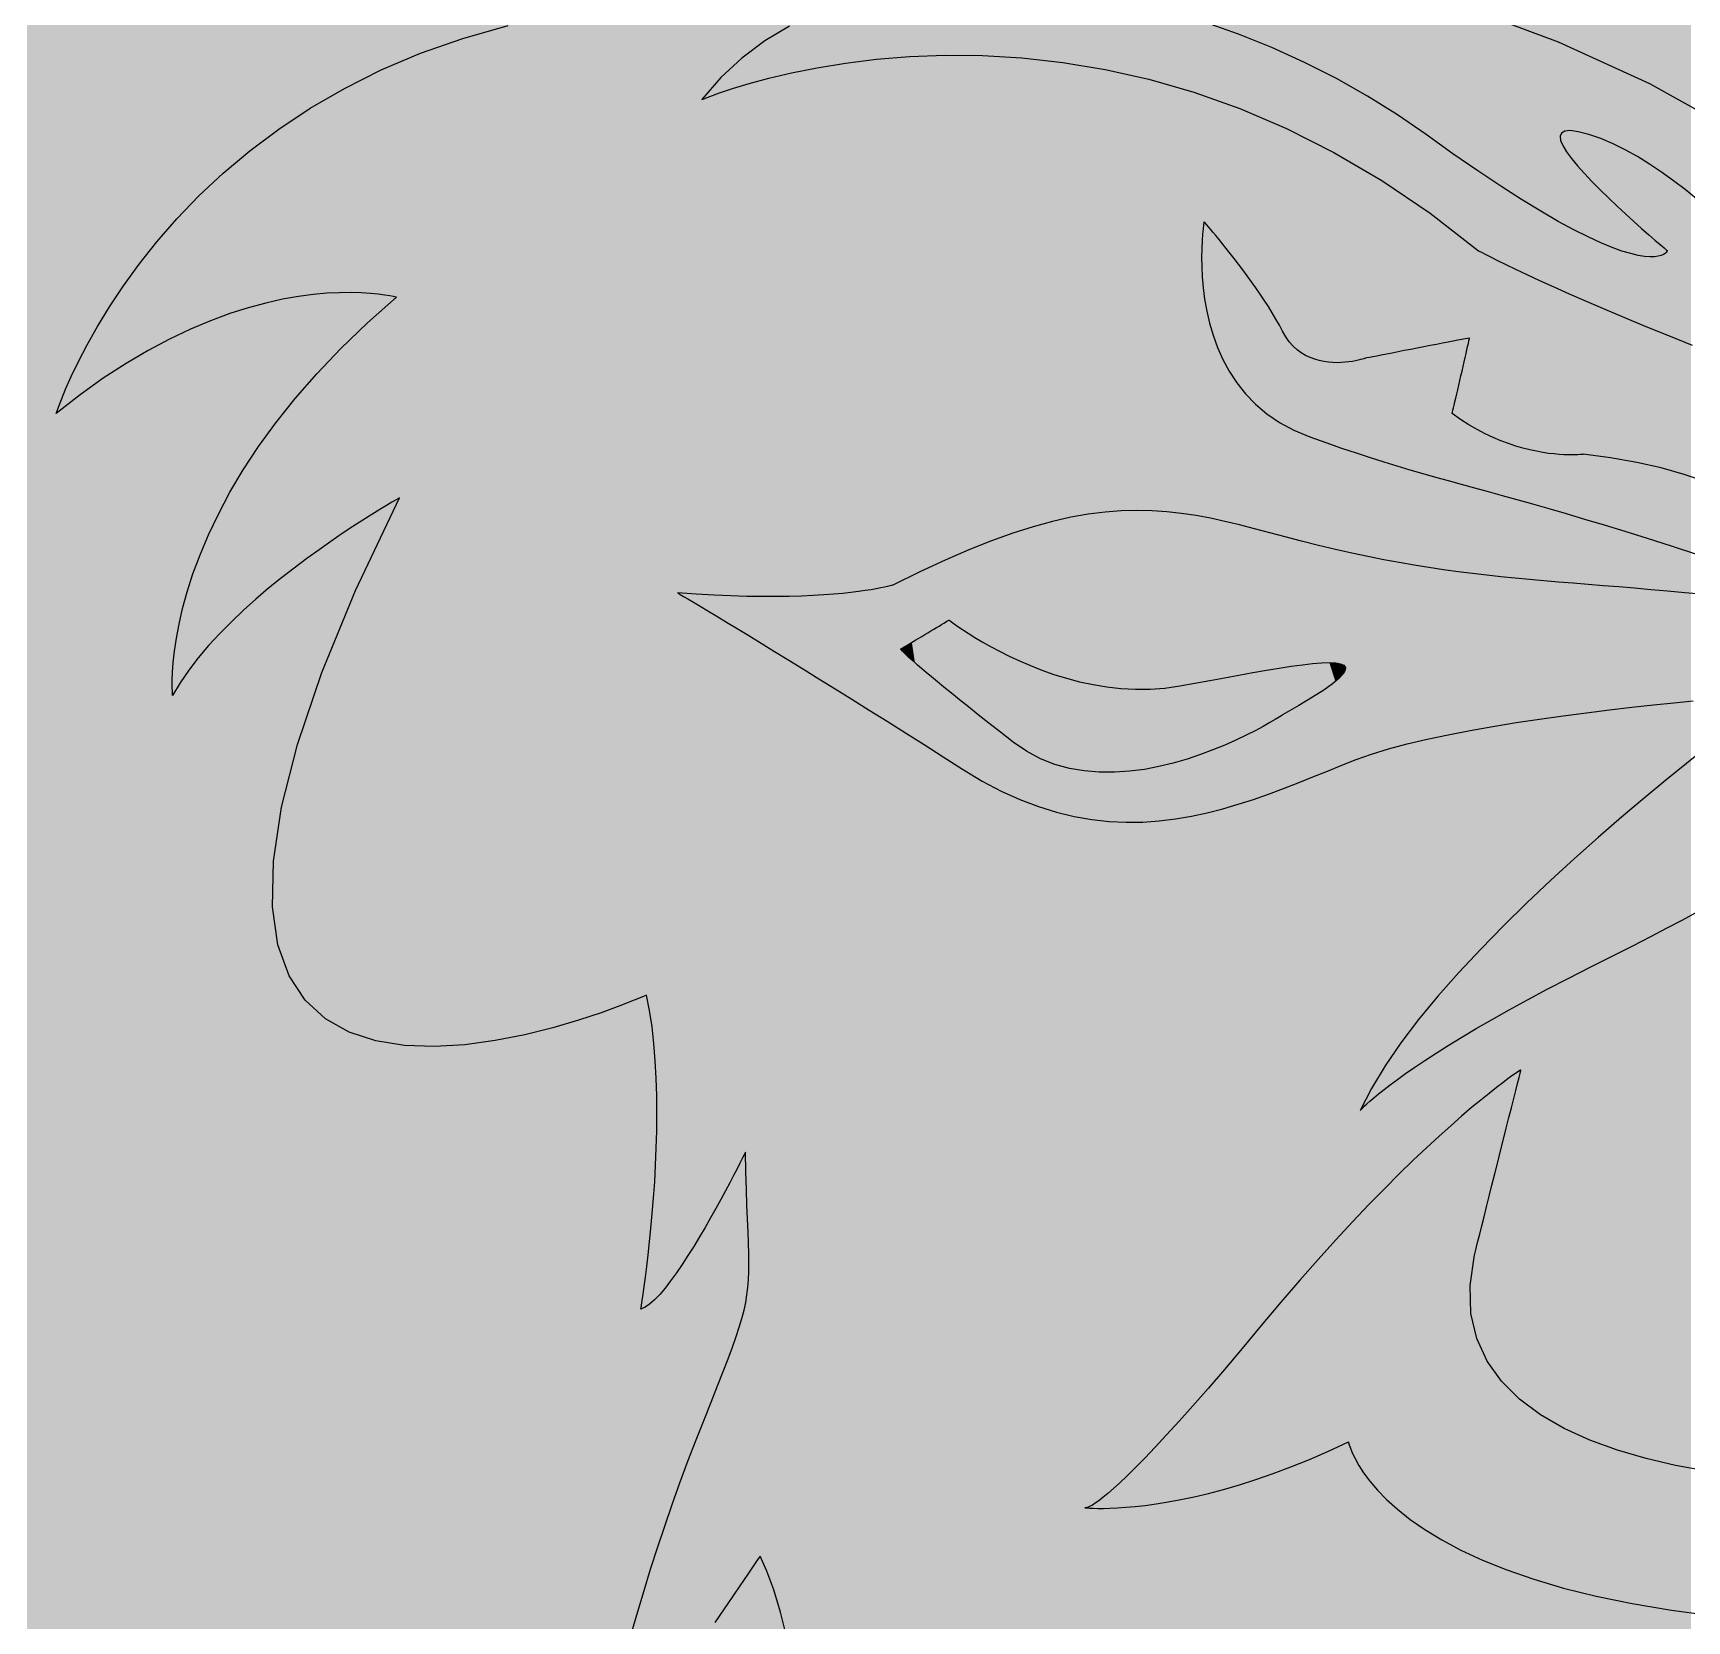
# Model space of a CAD drawing. Extents: x -42 to 1278, y -123 to 984.
# Drawn here: x 805.5 to 1089.9, y 463.9 to 736.9 of the extents above; entities that cross this region are included whole.
import ezdxf

# ---------------------------------------------------------------- set-up
doc = ezdxf.new("R2010")
doc.units = 0
for name, color, linetype in [('CONTORNO_LON', 7, 'CONTINUOUS'), ('OJOS', 7, 'CONTINUOUS'), ('ROSTRO_1', 7, 'CONTINUOUS')]:
    doc.layers.add(name, color=color, linetype=linetype)

# ---------------------------------------------------------------- blocks, each defined once
blk = doc.blocks.new('*U25')
at = {"layer": 'CONTORNO_LON', "color": 7, "linetype": 'CONTINUOUS'}
for points in [[(804.49, -103.97), (804.49, 979.15), (807.29, -102.53)], [(807.29, -102.53), (804.49, 979.15), (807.29, 975.16)], [(807.29, -102.53), (807.29, 975.16), (813.34, -99.41)], [(813.34, -99.41), (807.29, 975.16), (813.34, 968.33)], [(813.34, -99.41), (813.34, 968.33), (814.38, -98.88)], [(814.38, -98.88), (813.34, 968.33), (814.38, 967.39)], [(814.38, -98.88), (814.38, 967.39), (822.34, -92.95)], [(822.34, -92.95), (814.38, 967.39), (822.34, 960.13)], [(822.34, -92.95), (822.34, 960.13), (832.93, -85.08)], [(832.93, -85.08), (822.34, 960.13), (832.93, 952.29)], [(832.93, -85.08), (832.93, 952.29), (834.82, -83.21)], [(834.82, -83.21), (832.93, 952.29), (834.82, 950.89)], [(834.82, -83.21), (834.82, 950.89), (847.02, -71.18)], [(847.02, -71.18), (834.82, 950.89), (847.02, 943.51)], [(847.02, -71.18), (847.02, 943.51), (851.3, -65.85)], [(851.3, -65.85), (847.02, 943.51), (851.3, 940.92)], [(851.3, -65.85), (851.3, 940.92), (856.89, -58.91)], [(856.89, -58.91), (851.3, 940.92), (856.89, 938.15)], [(856.89, -58.91), (856.89, 938.15), (862.79, -49.96)], [(862.79, -49.96), (856.89, 938.15), (862.79, 935.23)], [(862.79, -49.96), (862.79, 935.23), (864.98, -46.05)], [(864.98, -46.05), (862.79, 935.23), (864.98, 934.15)], [(864.98, -46.05), (864.98, 934.15), (866.62, -53.47)], [(866.62, -53.47), (864.98, 934.15), (866.62, 933.33)], [(866.62, -95.49), (866.62, 933.33), (869.29, -94.39)], [(869.29, -94.39), (866.62, 933.33), (869.29, 932.01)], [(869.29, -94.39), (869.29, 932.01), (872.33, -92.88)], [(872.33, -92.88), (869.29, 932.01), (872.33, 930.51)], [(872.33, -92.88), (872.33, 930.51), (898.42, -79.94)], [(898.42, -79.94), (872.33, 930.51), (898.42, 919.97)], [(898.42, -79.94), (898.42, 919.97), (900.24, -79.04)], [(900.24, -79.04), (898.42, 919.97), (900.24, 919.38)], [(900.24, -79.04), (900.24, 919.38), (923.13, -64.29)], [(923.13, -64.29), (900.24, 919.38), (923.13, 911.91)], [(923.13, -64.29), (923.13, 911.91), (930.12, -58.28)], [(930.12, -58.28), (923.13, 911.91), (930.12, 909.62)], [(930.12, -58.28), (930.12, 909.62), (939.56, -50.17)], [(939.56, -50.17), (930.12, 909.62), (939.56, 906.91)], [(939.56, -50.17), (939.56, 906.91), (951.13, -36.75)], [(951.13, -36.75), (939.56, 906.91), (951.13, 903.59)], [(951.13, -36.75), (951.13, 903.59), (965.15, -13.8)], [(965.15, -13.8), (951.13, 903.59), (965.15, 899.57)], [(965.15, -13.8), (965.15, 899.57), (966.15, -12.15)], [(966.15, -12.15), (965.15, 899.57), (966.15, 899.21)], [(966.15, -12.15), (966.15, 899.21), (981.05, 9.13)], [(981.05, 9.13), (966.15, 899.21), (981.05, 893.99)], [(981.05, 9.13), (981.05, 893.99), (992.46, 18.4)], [(992.46, 18.4), (981.05, 893.99), (992.46, 889.99)], [(992.46, 18.4), (992.46, 889.99), (994.15, 19.31)], [(994.15, 19.31), (992.46, 889.99), (994.15, 889.39)], [(994.15, 19.31), (994.15, 889.39), (1007.99, 26.76)], [(1007.99, 26.76), (994.15, 889.39), (1007.99, 883.28)], [(1007.99, 26.76), (1007.99, 883.28), (1016.99, 31.97)], [(1016.99, 31.97), (1007.99, 883.28), (1016.99, 879.29)], [(1016.99, 31.97), (1016.99, 879.29), (1034.4, 42.03)], [(1034.4, 42.03), (1016.99, 879.29), (1034.4, 869.53)], [(1067.57, 69.28), (1067.57, 874.87), (1071.43, 73.75)], [(1071.43, 73.75), (1067.57, 874.87), (1071.43, 872.05)], [(1071.43, 73.75), (1071.43, 872.05), (1071.49, 73.83)], [(1071.49, 73.83), (1071.43, 872.05), (1071.49, 872.01)], [(1071.49, 73.83), (1071.49, 872.01), (1073, 75.99)], [(1073, 75.99), (1071.49, 872.01), (1073, 870.41)], [(1073, 75.99), (1073, 870.41), (1074.26, 71.49)], [(1074.26, 71.49), (1073, 870.41), (1074.26, 869.08)], [(1034.4, 42.03), (1034.4, 869.53), (1034.93, 42.34)], [(1034.93, 42.34), (1034.4, 869.53), (1034.93, 869.14)], [(1034.93, 42.34), (1034.93, 869.14), (1047.1, 51.21)], [(1047.1, 51.21), (1034.93, 869.14), (1047.1, 860.37)], [(1074.26, 71.49), (1074.26, 869.08), (1076.13, 64.84)], [(1076.13, 64.84), (1074.26, 869.08), (1076.13, 867.11)], [(1076.13, 64.84), (1076.13, 867.11), (1076.5, 63.5)], [(1076.5, 63.5), (1076.13, 867.11), (1076.5, 866.72)], [(1076.5, 63.5), (1076.5, 866.72), (1080.76, 68.19)], [(1080.76, 68.19), (1076.5, 866.72), (1080.76, 862.21)], [(1080.76, 68.19), (1080.76, 862.21), (1090.55, 78.95)], [(1090.55, 78.95), (1080.76, 862.21), (1090.55, 847.67)], [(1047.1, 51.21), (1047.1, 860.37), (1053.66, 55.99)], [(1053.66, 55.99), (1047.1, 860.37), (1053.66, 854.13)], [(1053.66, 55.99), (1053.66, 854.13), (1055.85, 58)], [(1055.85, 58), (1053.66, 854.13), (1055.85, 852.05)], [(1055.85, 58), (1055.85, 852.05), (1061.38, 63.07)], [(1061.38, 63.07), (1055.85, 852.05), (1061.38, 844.83)], [(1061.38, 63.07), (1061.38, 844.83), (1065.41, 66.77)], [(1065.41, 66.77), (1061.38, 844.83), (1065.41, 835.47)], [(1067.57, 69.28), (1066.93, 836.44), (1067.57, 845.48)], [(1066.93, 68.54), (1066.04, 832.13), (1066.93, 836.44)], [(1066.93, 68.54), (1066.93, 836.44), (1067.57, 69.28)], [(1065.41, 66.77), (1065.41, 835.47), (1065.72, 67.13)], [(1065.72, 67.13), (1065.41, 835.47), (1065.72, 834.75)], [(1065.72, 67.13), (1065.72, 834.75), (1066.04, 67.5)], [(1066.04, 67.5), (1065.72, 834.75), (1066.04, 832.13)], [(1066.04, 67.5), (1066.04, 832.13), (1066.93, 68.54)]]:
    blk.add_solid(points, dxfattribs=at)
blk = doc.blocks.new('*U26')
at = {"layer": 'OJOS', "color": 7, "linetype": 'CONTINUOUS'}
for points in [[(959.97, 626.21), (958.37, 633.22), (959.97, 634.18)], [(960.36, 625.89), (959.97, 634.18), (960.36, 634.42)], [(959.97, 626.21), (959.97, 634.18), (960.36, 625.89)], [(961.97, 624.56), (960.36, 634.42), (961.97, 635.38)], [(960.36, 625.89), (960.36, 634.42), (961.97, 624.56)], [(961.98, 624.55), (961.97, 635.38), (961.98, 635.39)], [(961.97, 624.56), (961.97, 635.38), (961.98, 624.55)], [(962.55, 624.09), (961.98, 635.39), (962.55, 635.73)], [(961.98, 624.55), (961.98, 635.39), (962.55, 624.09)], [(962.91, 623.8), (962.55, 635.73), (962.91, 635.94)], [(962.55, 624.09), (962.55, 635.73), (962.91, 623.8)], [(963.01, 623.71), (962.91, 635.94), (963.01, 635.99)], [(962.91, 623.8), (962.91, 635.94), (963.01, 623.71)], [(963.01, 623.71), (963.01, 635.99), (963.17, 623.59)], [(963.17, 623.59), (963.01, 635.99), (963.17, 635.87)], [(963.17, 623.59), (963.17, 635.87), (963.49, 623.33)], [(963.49, 623.33), (963.17, 635.87), (963.49, 635.63)], [(963.49, 623.33), (963.49, 635.63), (963.97, 622.94)], [(963.97, 622.94), (963.49, 635.63), (963.97, 635.29)], [(963.97, 622.94), (963.97, 635.29), (964.42, 622.57)], [(964.42, 622.57), (963.97, 635.29), (964.42, 634.97)], [(964.42, 622.57), (964.42, 634.97), (964.6, 622.43)], [(964.6, 622.43), (964.42, 634.97), (964.6, 634.84)], [(964.6, 622.43), (964.6, 634.84), (966.29, 621.07)], [(966.29, 621.07), (964.6, 634.84), (966.29, 633.71)], [(955.21, 630.41), (955.08, 631.25), (955.21, 631.33)], [(955.53, 630.11), (955.21, 631.33), (955.53, 631.52)], [(955.21, 630.41), (955.21, 631.33), (955.53, 630.11)], [(955.83, 629.83), (955.53, 631.52), (955.83, 631.7)], [(955.53, 630.11), (955.53, 631.52), (955.83, 629.83)], [(956.19, 629.49), (955.83, 631.7), (956.19, 631.91)], [(955.83, 629.83), (955.83, 631.7), (956.19, 629.49)], [(956.6, 629.12), (956.19, 631.91), (956.6, 632.16)], [(956.19, 629.49), (956.19, 631.91), (956.6, 629.12)], [(957.13, 628.65), (956.6, 632.16), (957.13, 632.47)], [(956.6, 629.12), (956.6, 632.16), (957.13, 628.65)], [(958.37, 627.57), (957.13, 632.47), (958.37, 633.22)], [(957.13, 628.65), (957.13, 632.47), (958.37, 627.57)], [(958.37, 627.57), (958.37, 633.22), (959.97, 626.21)], [(966.29, 621.07), (966.29, 633.71), (967.35, 620.22)], [(967.35, 620.22), (966.29, 633.71), (967.35, 633.06)], [(967.35, 620.22), (967.35, 633.06), (968.53, 619.3)], [(968.53, 619.3), (967.35, 633.06), (968.53, 632.34)], [(968.53, 619.3), (968.53, 632.34), (970.82, 617.49)], [(970.82, 617.49), (968.53, 632.34), (970.82, 631.07)], [(954.81, 630.83), (954.67, 631), (954.81, 631.09)], [(954.81, 630.83), (954.81, 631.09), (954.82, 630.82)], [(954.82, 630.82), (954.81, 631.09), (954.82, 631.09)], [(955.08, 630.54), (954.82, 631.09), (955.08, 631.25)], [(954.82, 630.82), (954.82, 631.09), (955.08, 630.54)], [(955.08, 630.54), (955.08, 631.25), (955.21, 630.41)], [(970.82, 617.49), (970.82, 631.07), (971.25, 617.16)], [(971.25, 617.16), (970.82, 631.07), (971.25, 630.83)], [(971.25, 617.16), (971.25, 630.83), (974.4, 614.71)], [(974.4, 614.71), (971.25, 630.83), (974.4, 629.27)], [(974.4, 614.71), (974.4, 629.27), (974.85, 614.37)], [(974.85, 614.37), (974.4, 629.27), (974.85, 629.08)], [(974.85, 614.37), (974.85, 629.08), (977.04, 612.99)], [(977.04, 612.99), (974.85, 629.08), (977.04, 628.14)], [(1025.7, 622.85), (1024.81, 628.41), (1025.7, 628.52)], [(1026.74, 623.51), (1025.7, 628.52), (1026.74, 628.6)], [(1025.7, 622.85), (1025.7, 628.52), (1026.74, 623.51)], [(1027.13, 623.78), (1026.74, 628.6), (1027.13, 628.63)], [(1026.74, 623.51), (1026.74, 628.6), (1027.13, 623.78)], [(1028.3, 624.58), (1027.13, 628.63), (1028.3, 628.66)], [(1027.13, 623.78), (1027.13, 628.63), (1028.3, 624.58)], [(1028.38, 624.64), (1028.3, 628.66), (1028.38, 628.67)], [(1028.3, 624.58), (1028.3, 628.66), (1028.38, 624.64)], [(1028.38, 624.64), (1028.38, 628.67), (1029.41, 625.44)], [(1029.41, 625.44), (1028.38, 628.67), (1029.41, 628.63)], [(1029.41, 625.44), (1029.41, 628.63), (1029.51, 625.52)], [(1029.51, 625.52), (1029.41, 628.63), (1029.51, 628.61)], [(1029.51, 625.52), (1029.51, 628.61), (1030.23, 626.17)], [(1030.23, 626.17), (1029.51, 628.61), (1030.23, 628.5)], [(1030.23, 626.17), (1030.23, 628.5), (1030.38, 626.31)], [(1030.38, 626.31), (1030.23, 628.5), (1030.38, 628.44)], [(1030.38, 626.31), (1030.38, 628.44), (1030.8, 626.83)], [(1030.8, 626.83), (1030.38, 628.44), (1030.8, 628.28)], [(977.04, 612.99), (977.04, 628.14), (977.95, 612.54)], [(977.95, 612.54), (977.04, 628.14), (977.95, 627.75)], [(977.95, 612.54), (977.95, 627.75), (979.3, 611.88)], [(979.3, 611.88), (977.95, 627.75), (979.3, 627.28)], [(979.3, 611.88), (979.3, 627.28), (981.63, 611.03)], [(981.63, 611.03), (979.3, 627.28), (981.63, 626.46)], [(981.63, 611.03), (981.63, 626.46), (981.84, 610.98)], [(981.84, 610.98), (981.63, 626.46), (981.84, 626.38)], [(981.84, 610.98), (981.84, 626.38), (984, 610.42)], [(984, 610.42), (981.84, 626.38), (984, 625.8)], [(984, 610.42), (984, 625.8), (986.01, 610.08)], [(986.01, 610.08), (984, 625.8), (986.01, 625.25)], [(1011.15, 614.82), (1007.3, 625.51), (1011.15, 626.21)], [(1014.06, 616.18), (1011.15, 626.21), (1014.06, 626.74)], [(1011.15, 614.82), (1011.15, 626.21), (1014.06, 616.18)], [(1014.47, 616.38), (1014.06, 626.74), (1014.47, 626.81)], [(1014.06, 616.18), (1014.06, 626.74), (1014.47, 616.38)], [(1015.9, 617.11), (1014.47, 626.81), (1015.9, 627.06)], [(1014.47, 616.38), (1014.47, 626.81), (1015.9, 617.11)], [(1017.15, 617.79), (1015.9, 627.06), (1017.15, 627.28)], [(1015.9, 617.11), (1015.9, 627.06), (1017.15, 617.79)], [(1018.22, 618.39), (1017.15, 627.28), (1018.22, 627.46)], [(1017.15, 617.79), (1017.15, 627.28), (1018.22, 618.39)], [(1018.41, 618.5), (1018.22, 627.46), (1018.41, 627.5)], [(1018.22, 618.39), (1018.22, 627.46), (1018.41, 618.5)], [(1019.08, 618.89), (1018.41, 627.5), (1019.08, 627.6)], [(1018.41, 618.5), (1018.41, 627.5), (1019.08, 618.89)], [(1019.73, 619.29), (1019.08, 627.6), (1019.73, 627.7)], [(1019.08, 618.89), (1019.08, 627.6), (1019.73, 619.29)], [(1020.15, 619.55), (1019.73, 627.7), (1020.15, 627.77)], [(1019.73, 619.29), (1019.73, 627.7), (1020.15, 619.55)], [(1020.33, 619.66), (1020.15, 627.77), (1020.33, 627.8)], [(1020.15, 619.55), (1020.15, 627.77), (1020.33, 619.66)], [(1020.48, 619.75), (1020.33, 627.8), (1020.48, 627.82)], [(1020.33, 619.66), (1020.33, 627.8), (1020.33, 619.67)], [(1020.33, 619.67), (1020.33, 627.8), (1020.33, 627.8)], [(1020.33, 619.67), (1020.33, 627.8), (1020.48, 619.75)], [(1021.17, 620.14), (1020.48, 627.82), (1021.17, 627.93)], [(1020.48, 619.75), (1020.48, 627.82), (1021.17, 620.14)], [(1022.33, 620.81), (1021.17, 627.93), (1022.33, 628.11)], [(1021.17, 620.14), (1021.17, 627.93), (1022.33, 620.81)], [(1022.48, 620.89), (1022.33, 628.11), (1022.48, 628.13)], [(1022.33, 620.81), (1022.33, 628.11), (1022.48, 620.89)], [(1024.81, 622.28), (1022.48, 628.13), (1024.81, 628.41)], [(1022.48, 620.89), (1022.48, 628.13), (1024.81, 622.28)], [(1024.81, 622.28), (1024.81, 628.41), (1025.7, 622.85)], [(1030.8, 626.83), (1030.8, 628.28), (1030.93, 626.98)], [(1030.93, 626.98), (1030.8, 628.28), (1030.93, 628.15)], [(1030.93, 626.98), (1030.93, 628.15), (1031.12, 627.42)], [(1031.12, 627.42), (1030.93, 628.15), (1031.12, 627.96)], [(1031.12, 627.42), (1031.12, 627.96), (1031.17, 627.53)], [(986.01, 610.08), (986.01, 625.25), (986.41, 610.02)], [(986.41, 610.02), (986.01, 625.25), (986.41, 625.18)], [(986.41, 610.02), (986.41, 625.18), (988.83, 609.82)], [(988.83, 609.82), (986.41, 625.18), (988.83, 624.75)], [(988.83, 609.82), (988.83, 624.75), (990.42, 609.87)], [(990.42, 609.87), (988.83, 624.75), (990.42, 624.46)], [(990.42, 609.87), (990.42, 624.46), (993.69, 609.96)], [(993.69, 609.96), (990.42, 624.46), (993.69, 624.21)], [(993.69, 609.96), (993.69, 624.21), (995.03, 610.16)], [(995.03, 610.16), (993.69, 624.21), (995.03, 624.1)], [(998.46, 610.67), (995.03, 624.1), (998.46, 624.22)], [(995.03, 610.16), (995.03, 624.1), (998.46, 610.67)], [(999.77, 611), (998.46, 624.22), (999.77, 624.27)], [(998.46, 610.67), (998.46, 624.22), (999.77, 611)], [(1003.04, 611.82), (999.77, 624.27), (1003.04, 624.77)], [(999.77, 611), (999.77, 624.27), (1003.04, 611.82)], [(1004.61, 612.34), (1003.04, 624.77), (1004.61, 625.01)], [(1003.04, 611.82), (1003.04, 624.77), (1004.61, 612.34)], [(1007.3, 613.25), (1004.61, 625.01), (1007.3, 625.51)], [(1004.61, 612.34), (1004.61, 625.01), (1007.3, 613.25)], [(1007.3, 613.25), (1007.3, 625.51), (1011.15, 614.82)]]:
    blk.add_solid(points, dxfattribs=at)

msp = doc.modelspace()

# ---------------------------------------------------------------- linework, layer by layer
at = {"layer": 'OJOS', "color": 7}
msp.add_lwpolyline([(954.67, 631), (954.71, 631.03), (954.83, 631.1), (955.03, 631.21), (955.28, 631.37), (955.6, 631.56), (955.97, 631.78), (956.38, 632.03), (956.83, 632.3), (957.3, 632.58), (957.8, 632.88), (958.31, 633.19), (958.83, 633.5), (959.35, 633.81), (959.87, 634.12), (960.36, 634.42), (960.84, 634.7), (961.29, 634.97), (961.7, 635.22), (962.07, 635.44), (962.38, 635.63), (962.64, 635.79), (962.84, 635.9), (962.96, 635.97), (963, 636), (963.1, 635.92), (963.39, 635.71), (963.86, 635.36), (964.5, 634.91), (965.32, 634.35), (966.29, 633.71), (967.42, 633.01), (968.69, 632.25), (970.1, 631.45), (971.64, 630.62), (973.31, 629.79), (975.08, 628.96), (976.97, 628.15), (978.96, 627.37), (981.03, 626.64), (983.2, 625.98), (985.44, 625.39), (987.75, 624.89), (990.12, 624.5), (992.55, 624.23), (995.03, 624.1), (997.55, 624.12), (1000.09, 624.3), (1002.67, 624.67), (1005.25, 625.13), (1007.82, 625.6), (1010.36, 626.07), (1012.84, 626.52), (1015.25, 626.95), (1017.57, 627.35), (1019.77, 627.72), (1021.84, 628.04), (1023.76, 628.3), (1025.5, 628.5), (1027.04, 628.62), (1028.38, 628.67), (1029.47, 628.62), (1030.32, 628.47), (1030.89, 628.22), (1031.16, 627.85), (1031.12, 627.36), (1030.75, 626.73), (1030.01, 625.96), (1028.91, 625.04), (1027.41, 623.96), (1025.49, 622.71), (1023.14, 621.28), (1020.33, 619.67), (1020.19, 619.57), (1019.77, 619.31), (1019.08, 618.89), (1018.15, 618.35), (1016.99, 617.7), (1015.63, 616.97), (1014.06, 616.18), (1012.32, 615.35), (1010.42, 614.5), (1008.37, 613.66), (1006.2, 612.85), (1003.92, 612.08), (1001.54, 611.39), (999.09, 610.8), (996.57, 610.32), (994.01, 609.99), (991.43, 609.81), (988.83, 609.82), (986.25, 610.04), (983.68, 610.48), (981.16, 611.18), (978.69, 612.15), (976.3, 613.42), (974, 615), (971.84, 616.69), (969.84, 618.26), (968, 619.71), (966.32, 621.05), (964.78, 622.28), (963.39, 623.41), (962.12, 624.44), (960.99, 625.37), (959.97, 626.21), (959.07, 626.97), (958.28, 627.65), (957.58, 628.25), (956.98, 628.78), (956.47, 629.23), (956.04, 629.63), (955.68, 629.96), (955.39, 630.24), (955.16, 630.47), (954.98, 630.65), (954.85, 630.79), (954.76, 630.89), (954.7, 630.95), (954.68, 630.99)], close=True, dxfattribs=at)
at = {"layer": 'ROSTRO_1', "color": 7}
for points in [[(1051.54, 741.42), (1067.71, 735.45), (1083.43, 728.29), (1098.55, 719.85)], [(908.43, 461.99), (909.46, 465.5), (910.55, 469.1), (911.68, 472.76), (912.86, 476.46), (914.1, 480.19), (915.38, 483.92), (916.71, 487.65), (918.08, 491.35), (919.5, 495), (920.87, 498.44), (922.09, 501.52), (923.19, 504.28), (924.16, 506.76), (925.01, 508.97), (925.75, 510.96), (926.39, 512.76), (926.93, 514.39), (927.38, 515.89), (927.74, 517.3), (928.03, 518.63), (928.25, 519.94), (928.41, 521.24), (928.51, 522.57), (928.56, 523.96), (928.57, 525.44), (928.55, 527.05), (928.5, 528.82), (928.43, 530.78), (928.34, 532.95), (928.25, 535.38), (928.16, 538.09), (928.07, 541.12), (928, 544.5), (927.94, 544.37), (927.75, 544), (927.45, 543.4), (927.05, 542.6), (926.55, 541.63), (925.96, 540.49), (925.29, 539.22), (924.56, 537.83), (923.75, 536.35), (922.9, 534.8), (922, 533.2), (921.06, 531.56), (920.1, 529.92), (919.11, 528.29), (918.11, 526.7), (917.11, 525.17), (916.12, 523.71), (915.13, 522.35), (914.17, 521.11), (913.24, 520.02), (912.35, 519.09), (911.51, 518.35), (910.72, 517.81), (910, 517.5), (910.03, 517.67), (910.11, 518.16), (910.23, 518.96), (910.39, 520.04), (910.58, 521.39), (910.79, 522.98), (911.02, 524.81), (911.26, 526.83), (911.5, 529.05), (911.74, 531.43), (911.97, 533.96), (912.19, 536.62), (912.38, 539.4), (912.54, 542.26), (912.66, 545.19), (912.74, 548.17), (912.77, 551.18), (912.74, 554.2), (912.65, 557.22), (912.49, 560.21), (912.25, 563.15), (911.93, 566.03), (911.51, 568.82), (911, 571.5), (910.45, 571.26), (908.87, 570.6), (906.41, 569.64), (903.16, 568.46), (899.28, 567.17), (894.87, 565.88), (890.06, 564.67), (884.98, 563.67), (879.75, 562.96), (874.51, 562.65), (869.36, 562.83), (864.44, 563.62), (859.87, 565.12), (855.78, 567.42), (852.28, 570.62), (849.52, 574.83), (847.6, 580.15), (846.66, 586.69), (846.82, 594.53), (848.21, 603.79), (850.95, 614.57), (855.16, 626.96), (860.97, 641.07), (868.5, 657), (868.35, 656.92), (867.91, 656.67), (867.21, 656.26), (866.27, 655.7), (865.11, 654.99), (863.74, 654.15), (862.2, 653.17), (860.5, 652.07), (858.67, 650.86), (856.72, 649.53), (854.67, 648.09), (852.56, 646.56), (850.4, 644.94), (848.21, 643.23), (846.01, 641.45), (843.83, 639.59), (841.69, 637.67), (839.6, 635.7), (837.59, 633.67), (835.69, 631.59), (833.9, 629.49), (832.26, 627.35), (830.79, 625.18), (829.5, 623), (829.49, 623.17), (829.46, 623.67), (829.43, 624.49), (829.44, 625.61), (829.49, 627.02), (829.61, 628.71), (829.82, 630.67), (830.15, 632.87), (830.61, 635.31), (831.22, 637.98), (832.01, 640.86), (833, 643.94), (834.21, 647.2), (835.65, 650.63), (837.36, 654.23), (839.35, 657.96), (841.65, 661.83), (844.27, 665.82), (847.23, 669.91), (850.56, 674.1), (854.29, 678.36), (858.42, 682.69), (862.98, 687.08), (868, 691.5), (867.87, 691.53), (867.48, 691.62), (866.84, 691.75), (865.96, 691.89), (864.84, 692.04), (863.5, 692.17), (861.94, 692.27), (860.17, 692.31), (858.19, 692.29), (856.02, 692.18), (853.66, 691.96), (851.13, 691.63), (848.42, 691.15), (845.54, 690.51), (842.51, 689.69), (839.33, 688.69), (836.01, 687.47), (832.56, 686.02), (828.99, 684.32), (825.29, 682.36), (821.49, 680.11), (817.58, 677.57), (813.58, 674.7), (809.5, 671.5), (809.59, 671.78), (809.88, 672.61), (810.39, 673.93), (811.11, 675.71), (812.08, 677.89), (813.3, 680.45), (814.8, 683.32), (816.57, 686.48), (818.65, 689.88), (821.04, 693.47), (823.75, 697.21), (826.81, 701.06), (830.23, 704.98), (834.01, 708.92), (838.19, 712.83), (842.76, 716.69), (847.75, 720.43), (853.16, 724.02), (859.03, 727.42), (865.34, 730.59), (872.14, 733.47), (879.42, 736.03), (887.2, 738.22)], [(935.56, 738.11), (931.3, 735.58), (927.36, 732.64), (923.75, 729.28), (920.5, 725.5), (920.84, 725.64), (921.86, 726.04), (923.51, 726.64), (925.77, 727.39), (928.61, 728.25), (932.01, 729.17), (935.92, 730.1), (940.33, 730.98), (945.21, 731.78), (950.51, 732.43), (956.22, 732.9), (962.31, 733.13), (968.75, 733.07), (975.5, 732.67), (982.54, 731.9), (989.83, 730.69), (997.36, 728.99), (1005.09, 726.77), (1012.98, 723.96), (1021.02, 720.52), (1029.17, 716.41), (1037.4, 711.57), (1045.69, 705.95), (1054, 699.5), (1054.13, 699.43), (1054.53, 699.23), (1055.19, 698.89), (1056.1, 698.43), (1057.28, 697.85), (1058.71, 697.15), (1060.4, 696.34), (1062.33, 695.43), (1064.52, 694.41), (1066.96, 693.3), (1069.64, 692.1), (1072.56, 690.81), (1075.73, 689.44), (1079.14, 688), (1082.78, 686.49), (1086.67, 684.91), (1090.78, 683.27)], [(1091.48, 708.44), (1089.54, 710.02), (1087.54, 711.55), (1085.51, 713.02), (1083.44, 714.4), (1081.36, 715.69), (1079.26, 716.86), (1077.16, 717.9), (1075.07, 718.78), (1073, 719.5), (1071.17, 719.97), (1069.8, 720.16), (1068.84, 720.08), (1068.27, 719.75), (1068.05, 719.22), (1068.15, 718.48), (1068.53, 717.58), (1069.17, 716.54), (1070.02, 715.37), (1071.06, 714.1), (1072.25, 712.76), (1073.56, 711.37), (1074.96, 709.96), (1076.41, 708.54), (1077.88, 707.15), (1079.33, 705.8), (1080.74, 704.52), (1082.07, 703.33), (1083.29, 702.26), (1084.35, 701.33), (1085.24, 700.56), (1085.92, 699.99), (1086.35, 699.63), (1086.5, 699.5), (1086.48, 699.46), (1086.42, 699.36), (1086.3, 699.21), (1086.1, 699.04), (1085.82, 698.86), (1085.43, 698.69), (1084.93, 698.55), (1084.3, 698.46), (1083.52, 698.45), (1082.59, 698.52), (1081.48, 698.69), (1080.19, 699), (1078.69, 699.45), (1076.99, 700.07), (1075.05, 700.87), (1072.87, 701.87), (1070.43, 703.1), (1067.73, 704.56), (1064.73, 706.29), (1061.44, 708.3), (1057.84, 710.6), (1053.9, 713.22), (1049.63, 716.18), (1045, 719.5), (1040.07, 722.9), (1034.93, 726.11), (1029.6, 729.11), (1024.11, 731.89), (1018.49, 734.44), (1012.75, 736.75), (1006.93, 738.81)], [(1093.11, 659.79), (1089.39, 661.04), (1085.43, 662.15), (1081.22, 663.11), (1076.74, 663.9), (1072, 664.5), (1071.94, 664.49), (1071.78, 664.48), (1071.5, 664.45), (1071.13, 664.43), (1070.66, 664.41), (1070.1, 664.4), (1069.45, 664.4), (1068.72, 664.43), (1067.91, 664.47), (1067.03, 664.55), (1066.08, 664.66), (1065.06, 664.81), (1063.99, 665.01), (1062.86, 665.25), (1061.67, 665.55), (1060.44, 665.91), (1059.17, 666.33), (1057.87, 666.82), (1056.53, 667.39), (1055.16, 668.03), (1053.77, 668.76), (1052.36, 669.58), (1050.93, 670.49), (1049.5, 671.5), (1049.52, 671.57), (1049.56, 671.76), (1049.63, 672.06), (1049.72, 672.46), (1049.84, 672.96), (1049.97, 673.53), (1050.12, 674.17), (1050.28, 674.87), (1050.45, 675.61), (1050.63, 676.39), (1050.81, 677.19), (1051, 678), (1051.19, 678.81), (1051.37, 679.61), (1051.55, 680.39), (1051.72, 681.13), (1051.88, 681.83), (1052.03, 682.47), (1052.16, 683.04), (1052.28, 683.54), (1052.37, 683.94), (1052.44, 684.24), (1052.48, 684.43), (1052.5, 684.5), (1052.41, 684.48), (1052.15, 684.43), (1051.73, 684.35), (1051.17, 684.24), (1050.48, 684.11), (1049.69, 683.95), (1048.8, 683.78), (1047.83, 683.59), (1046.8, 683.39), (1045.73, 683.18), (1044.62, 682.97), (1043.5, 682.75), (1042.38, 682.53), (1041.27, 682.32), (1040.2, 682.11), (1039.17, 681.91), (1038.2, 681.72), (1037.31, 681.55), (1036.52, 681.39), (1035.83, 681.26), (1035.27, 681.15), (1034.85, 681.07), (1034.59, 681.02), (1034.5, 681), (1034.45, 680.98), (1034.3, 680.94), (1034.06, 680.87), (1033.74, 680.78), (1033.34, 680.68), (1032.87, 680.58), (1032.34, 680.48), (1031.75, 680.39), (1031.12, 680.32), (1030.44, 680.27), (1029.72, 680.25), (1028.98, 680.27), (1028.21, 680.33), (1027.43, 680.44), (1026.65, 680.6), (1025.86, 680.83), (1025.07, 681.12), (1024.3, 681.49), (1023.55, 681.94), (1022.83, 682.49), (1022.14, 683.12), (1021.49, 683.86), (1020.88, 684.71), (1020.33, 685.67), (1019.79, 686.7), (1019.19, 687.75), (1018.56, 688.82), (1017.89, 689.9), (1017.19, 690.98), (1016.47, 692.05), (1015.73, 693.12), (1014.98, 694.18), (1014.23, 695.21), (1013.48, 696.22), (1012.74, 697.2), (1012.02, 698.15), (1011.32, 699.05), (1010.65, 699.9), (1010.01, 700.69), (1009.41, 701.43), (1008.86, 702.1), (1008.36, 702.71), (1007.92, 703.23), (1007.54, 703.67), (1007.24, 704.03), (1007.02, 704.29), (1006.88, 704.45), (1006.83, 704.5), (1006.81, 704.35), (1006.75, 703.93), (1006.67, 703.25), (1006.58, 702.34), (1006.5, 701.21), (1006.44, 699.89), (1006.41, 698.4), (1006.43, 696.76), (1006.52, 694.99), (1006.68, 693.11), (1006.93, 691.15), (1007.29, 689.13), (1007.77, 687.06), (1008.38, 684.96), (1009.14, 682.87), (1010.07, 680.8), (1011.17, 678.77), (1012.46, 676.8), (1013.95, 674.91), (1015.67, 673.14), (1017.62, 671.48), (1019.81, 669.98), (1022.27, 668.65), (1025, 667.5), (1027.8, 666.5), (1030.45, 665.58), (1032.98, 664.73), (1035.4, 663.94), (1037.74, 663.2), (1040.01, 662.5), (1042.23, 661.84), (1044.43, 661.2), (1046.61, 660.58), (1048.81, 659.97), (1051.04, 659.35), (1053.31, 658.73), (1055.66, 658.09), (1058.09, 657.42), (1060.63, 656.72), (1063.3, 655.97), (1066.11, 655.17), (1069.09, 654.31), (1072.25, 653.37), (1075.61, 652.36), (1079.2, 651.26), (1083.03, 650.06), (1087.13, 648.75), (1091.5, 647.33)], [(1092.27, 640.43), (1089.5, 640.67), (1086.54, 640.95), (1083.67, 641.21), (1080.87, 641.45), (1078.14, 641.68), (1075.47, 641.9), (1072.86, 642.11), (1070.29, 642.32), (1067.76, 642.53), (1065.26, 642.74), (1062.78, 642.96), (1060.33, 643.19), (1057.88, 643.44), (1055.43, 643.7), (1052.97, 643.99), (1050.51, 644.3), (1048.02, 644.64), (1045.5, 645.02), (1042.95, 645.43), (1040.36, 645.88), (1037.72, 646.37), (1035.02, 646.91), (1032.25, 647.49), (1029.42, 648.14), (1026.5, 648.84), (1023.6, 649.57), (1020.81, 650.3), (1018.12, 651.01), (1015.5, 651.7), (1012.94, 652.35), (1010.43, 652.95), (1007.94, 653.49), (1005.46, 653.95), (1002.97, 654.33), (1000.46, 654.62), (997.9, 654.8), (995.29, 654.86), (992.61, 654.78), (989.83, 654.57), (986.94, 654.2), (983.93, 653.66), (980.78, 652.95), (977.47, 652.05), (973.98, 650.94), (970.3, 649.63), (966.42, 648.09), (962.3, 646.31), (957.95, 644.29), (953.33, 642), (953.28, 641.99), (953.11, 641.94), (952.82, 641.86), (952.42, 641.76), (951.9, 641.65), (951.25, 641.51), (950.49, 641.37), (949.59, 641.21), (948.57, 641.05), (947.42, 640.89), (946.13, 640.73), (944.71, 640.58), (943.15, 640.44), (941.45, 640.32), (939.61, 640.21), (937.63, 640.12), (935.5, 640.06), (933.22, 640.03), (930.8, 640.03), (928.22, 640.07), (925.48, 640.15), (922.59, 640.27), (919.54, 640.44), (916.33, 640.67), (916.45, 640.6), (916.78, 640.4), (917.33, 640.07), (918.09, 639.62), (919.04, 639.05), (920.19, 638.36), (921.53, 637.56), (923.04, 636.65), (924.72, 635.64), (926.56, 634.52), (928.56, 633.31), (930.71, 632), (933, 630.6), (935.42, 629.12), (937.96, 627.55), (940.63, 625.9), (943.41, 624.18), (946.29, 622.39), (949.26, 620.52), (952.33, 618.6), (955.48, 616.61), (958.7, 614.57), (961.99, 612.48), (965.33, 610.33), (968.68, 608.31), (971.96, 606.58), (975.19, 605.11), (978.35, 603.91), (981.47, 602.94), (984.53, 602.2), (987.54, 601.68), (990.51, 601.36), (993.42, 601.22), (996.3, 601.26), (999.13, 601.45), (1001.92, 601.79), (1004.67, 602.26), (1007.38, 602.85), (1010.07, 603.53), (1012.72, 604.31), (1015.34, 605.16), (1017.93, 606.07), (1020.49, 607.02), (1023.03, 608.01), (1025.55, 609.02), (1028.05, 610.03), (1030.53, 611.02), (1033, 612), (1035.62, 612.94), (1038.55, 613.83), (1041.75, 614.69), (1045.19, 615.5), (1048.81, 616.27), (1052.6, 617.01), (1056.5, 617.7), (1060.49, 618.35), (1064.53, 618.96), (1068.57, 619.52), (1072.59, 620.05), (1076.54, 620.54), (1080.39, 620.99), (1084.1, 621.4), (1087.63, 621.77), (1090.95, 622.1)], [(1093.07, 613.96), (1089.79, 611.35), (1086.26, 608.48), (1082.53, 605.39), (1078.63, 602.1), (1074.62, 598.62), (1070.54, 595), (1066.44, 591.24), (1062.35, 587.38), (1058.32, 583.43), (1054.4, 579.42), (1050.63, 575.38), (1047.05, 571.32), (1043.72, 567.28), (1040.67, 563.26), (1037.95, 559.31), (1035.6, 555.44), (1033.67, 551.67), (1033.71, 551.71), (1033.84, 551.85), (1034.06, 552.07), (1034.38, 552.38), (1034.82, 552.78), (1035.36, 553.27), (1036.04, 553.85), (1036.84, 554.51), (1037.78, 555.25), (1038.86, 556.08), (1040.1, 557), (1041.5, 558), (1043.06, 559.08), (1044.8, 560.25), (1046.72, 561.5), (1048.83, 562.83), (1051.13, 564.24), (1053.64, 565.73), (1056.35, 567.3), (1059.28, 568.95), (1062.44, 570.68), (1065.83, 572.49), (1069.46, 574.37), (1073.33, 576.33), (1077.13, 578.25), (1080.57, 579.99), (1083.66, 581.59), (1086.47, 583.05), (1089.02, 584.39), (1091.35, 585.63)], [(1093.02, 489.68), (1087.9, 490.63), (1082.84, 491.81), (1077.9, 493.25), (1073.18, 494.97), (1068.75, 496.98), (1064.69, 499.33), (1061.08, 502.02), (1058, 505.09), (1055.53, 508.55), (1053.75, 512.43), (1052.73, 516.76), (1052.57, 521.56), (1053.33, 526.84), (1053.37, 527.01), (1053.49, 527.47), (1053.68, 528.21), (1053.93, 529.2), (1054.23, 530.41), (1054.58, 531.82), (1054.98, 533.39), (1055.41, 535.1), (1055.86, 536.91), (1056.34, 538.82), (1056.83, 540.77), (1057.33, 542.76), (1057.83, 544.74), (1058.32, 546.7), (1058.8, 548.6), (1059.26, 550.42), (1059.69, 552.13), (1060.08, 553.7), (1060.44, 555.1), (1060.74, 556.31), (1060.99, 557.3), (1061.18, 558.04), (1061.29, 558.51), (1061.33, 558.67), (1061.24, 558.61), (1060.98, 558.43), (1060.53, 558.13), (1059.92, 557.7), (1059.14, 557.14), (1058.2, 556.43), (1057.09, 555.59), (1055.83, 554.59), (1054.41, 553.45), (1052.84, 552.14), (1051.12, 550.68), (1049.25, 549.04), (1047.24, 547.24), (1045.09, 545.26), (1042.81, 543.09), (1040.39, 540.74), (1037.85, 538.2), (1035.18, 535.46), (1032.38, 532.53), (1029.47, 529.39), (1026.43, 526.03), (1023.29, 522.47), (1020.03, 518.68), (1016.67, 514.67), (1013.37, 510.72), (1010.33, 507.12), (1007.52, 503.85), (1004.93, 500.89), (1002.56, 498.23), (1000.4, 495.85), (998.43, 493.74), (996.65, 491.88), (995.06, 490.25), (993.63, 488.85), (992.36, 487.64), (991.25, 486.63), (990.28, 485.78), (989.44, 485.09), (988.72, 484.55), (988.12, 484.12), (987.63, 483.81), (987.23, 483.59), (986.92, 483.45), (986.68, 483.36), (986.52, 483.33), (986.41, 483.32), (986.35, 483.33), (986.33, 483.33), (986.42, 483.33), (986.7, 483.3), (987.15, 483.27), (987.77, 483.25), (988.56, 483.23), (989.53, 483.23), (990.65, 483.25), (991.94, 483.31), (993.38, 483.41), (994.98, 483.55), (996.73, 483.74), (998.62, 484), (1000.66, 484.33), (1002.85, 484.73), (1005.16, 485.22), (1007.62, 485.81), (1010.2, 486.49), (1012.91, 487.27), (1015.75, 488.18), (1018.7, 489.2), (1021.77, 490.35), (1024.96, 491.65), (1028.26, 493.08), (1031.67, 494.67), (1031.69, 494.54), (1031.8, 494.17), (1032, 493.57), (1032.32, 492.77), (1032.79, 491.78), (1033.43, 490.63), (1034.27, 489.33), (1035.33, 487.9), (1036.63, 486.37), (1038.21, 484.75), (1040.08, 483.07), (1042.27, 481.33), (1044.81, 479.57), (1047.71, 477.8), (1051.01, 476.05), (1054.73, 474.32), (1058.89, 472.65), (1063.52, 471.04), (1068.64, 469.53), (1074.28, 468.12), (1080.46, 466.85), (1087.21, 465.72), (1094.55, 464.77)], [(935.13, 461.03), (934, 465.4), (932.85, 469.23), (931.68, 472.45), (930.5, 475), (930.35, 474.78), (929.91, 474.13), (929.21, 473.11), (928.28, 471.74), (927.14, 470.06), (925.81, 468.12), (924.33, 465.94), (922.72, 463.58)]]:
    msp.add_lwpolyline(points, dxfattribs=at)

# ---------------------------------------------------------------- block references
at = {"layer": 'CONTORNO_LON', "color": 7}
msp.add_blockref('*U25', (0, 0), dxfattribs=at)
at = {"layer": 'OJOS', "color": 7}
msp.add_blockref('*U26', (0, 0), dxfattribs=at)

doc.saveas('drawing.dxf')
